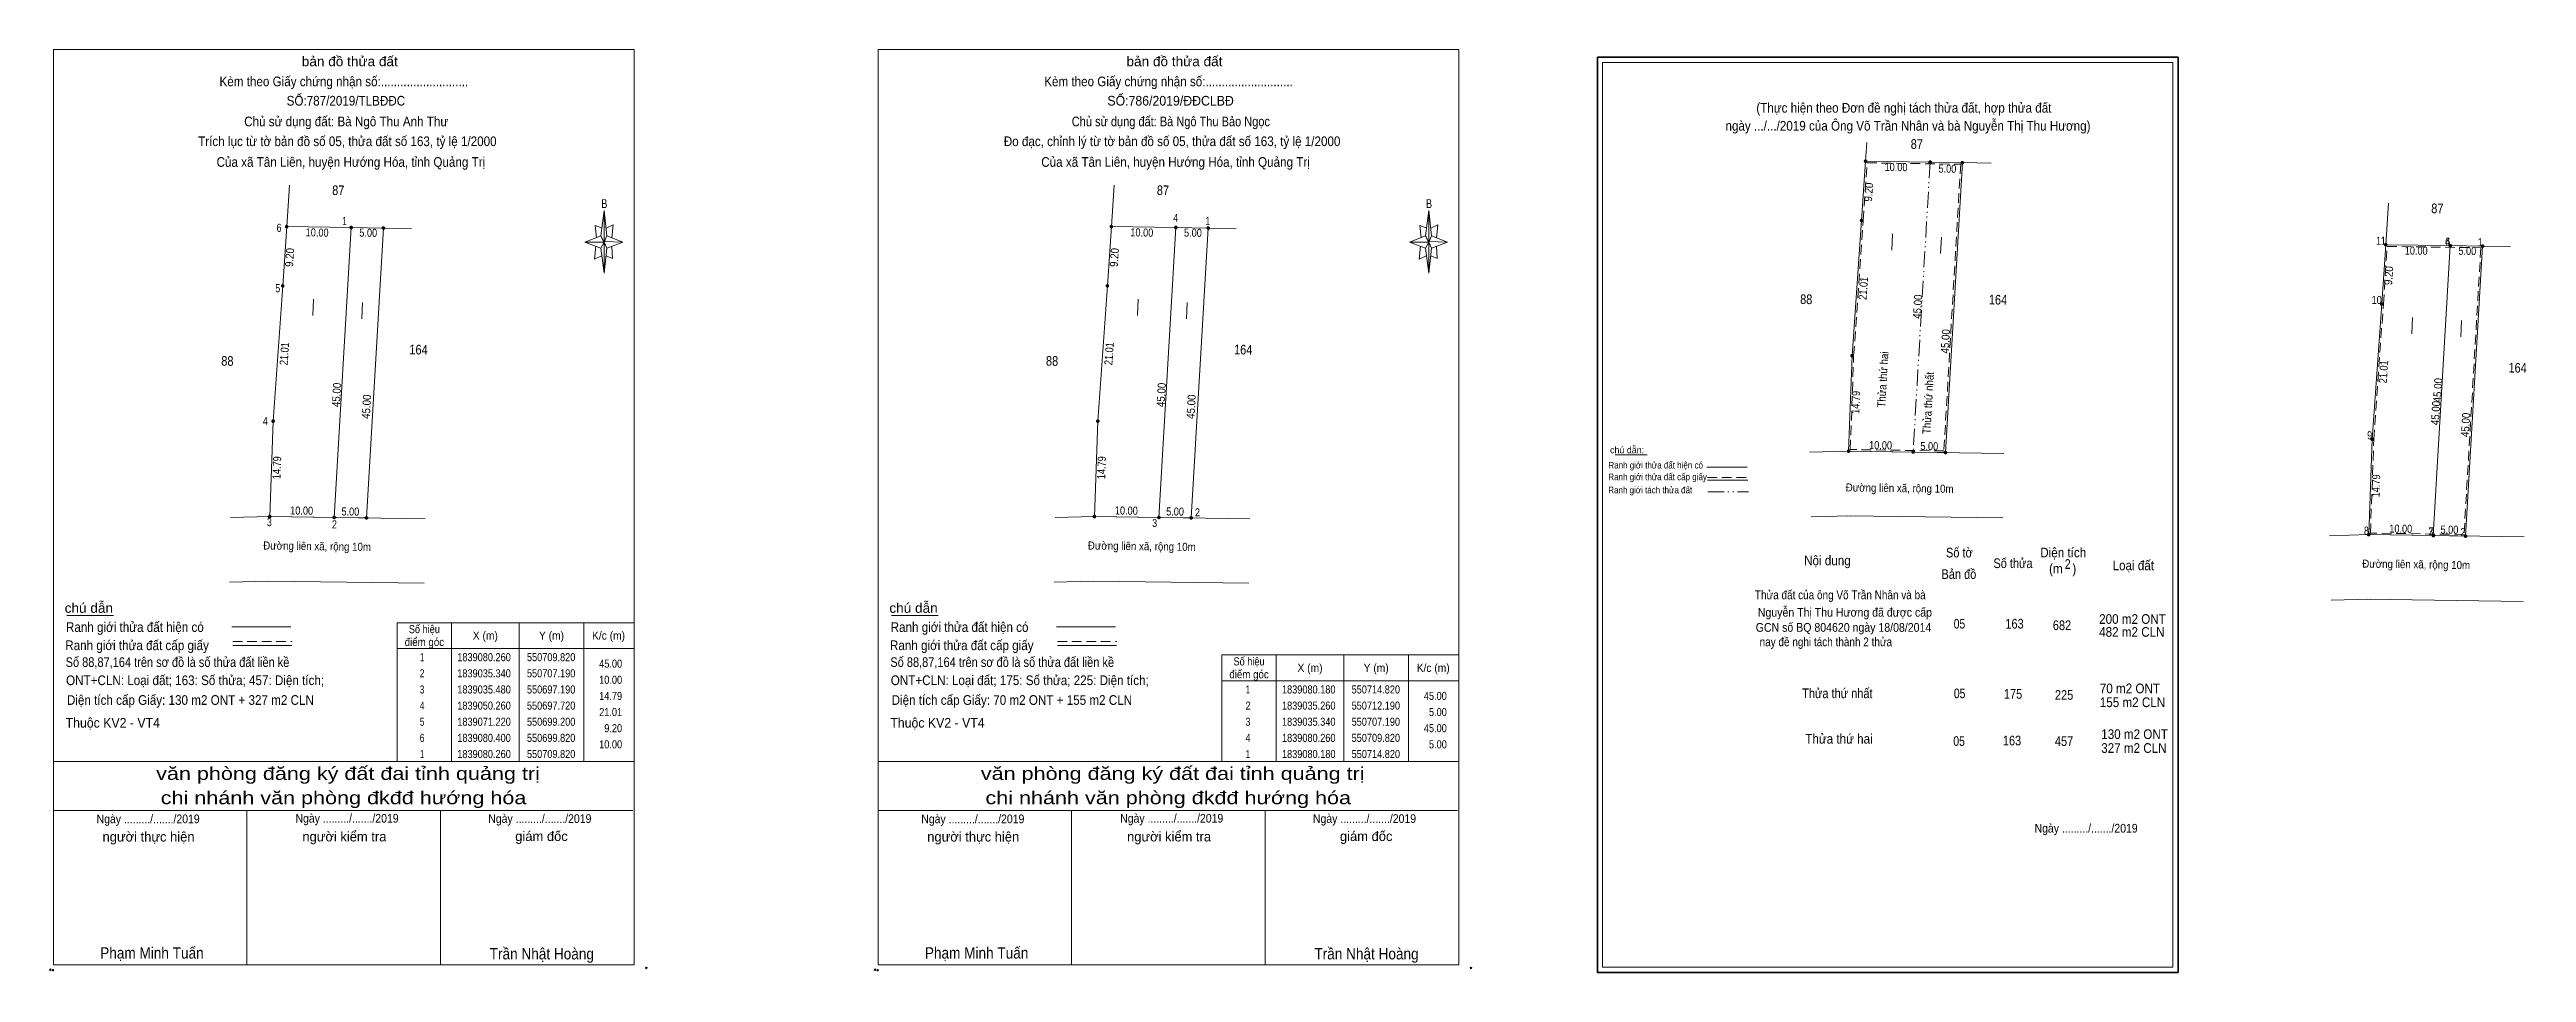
# Model space of a CAD drawing. Header units: metres. Extents: x 550338 to 550722, y 1838968 to 1839111.
import ezdxf
from ezdxf.enums import TextEntityAlignment as Align

# ---------------------------------------------------------------- set-up
doc = ezdxf.new("R2010")
doc.units = ezdxf.units.M
doc.header["$LTSCALE"] = 0.5
doc.header["$PDMODE"] = 32
doc.header["$PDSIZE"] = 0.25
doc.linetypes.add('DASH_DOUBLE_DOT', pattern=[9.2, 5, -1.2, 0.3, -1.2, 0.3, -1.2])
doc.linetypes.add('MEDIUM_DASHED', pattern=[4.5, 3, -1.5])
for name, color, linetype, lineweight in [('17', 7, 'Continuous', 13), ('23', 7, 'Continuous', 13), ('5', 7, 'Continuous', 13), ('6', 7, 'Continuous', 13), ('63', 7, 'MEDIUM_DASHED', 13)]:
    doc.layers.add(name, color=color, linetype=linetype, lineweight=lineweight)
doc.layers.add('7', color=7, linetype='Continuous')

msp = doc.modelspace()

# ---------------------------------------------------------------- hatches: boundary and pattern name
at = {"layer": '63'}
for points in [[(550619.4, 1839093.34, 1), (550619, 1839093.34, 1)], [(550629.4, 1839093.2, 1), (550629, 1839093.2, 1)], [(550634.4, 1839093.12, 1), (550634, 1839093.12, 1)], [(550374.68, 1839083.21, 1), (550374.28, 1839083.21, 1)], [(550384.68, 1839083.07, 1), (550384.28, 1839083.07, 1)], [(550389.68, 1839082.99, 1), (550389.28, 1839082.99, 1)], [(550502.5, 1839083.21, 1), (550502.1, 1839083.21, 1)], [(550512.5, 1839083.07, 1), (550512.1, 1839083.07, 1)], [(550517.5, 1839082.99, 1), (550517.1, 1839082.99, 1)], [(550618.78, 1839084.16, 1), (550618.38, 1839084.16, 1)], [(550700.02, 1839080.4, 1), (550699.62, 1839080.4, 1)], [(550710.02, 1839080.26, 1), (550709.62, 1839080.26, 1)], [(550715.02, 1839080.18, 1), (550714.62, 1839080.18, 1)], [(550374.06, 1839074.03, 1), (550373.66, 1839074.03, 1)], [(550501.88, 1839074.03, 1), (550501.48, 1839074.03, 1)], [(550699.4, 1839071.22, 1), (550699, 1839071.22, 1)], [(550617.3, 1839063.2, 1), (550616.9, 1839063.2, 1)], [(550372.58, 1839053.07, 1), (550372.18, 1839053.07, 1)], [(550500.4, 1839053.07, 1), (550500, 1839053.07, 1)], [(550616.77, 1839048.42, 1), (550616.37, 1839048.42, 1)], [(550626.77, 1839048.28, 1), (550626.37, 1839048.28, 1)], [(550631.77, 1839048.2, 1), (550631.37, 1839048.2, 1)], [(550697.92, 1839050.26, 1), (550697.52, 1839050.26, 1)], [(550372.05, 1839038.29, 1), (550371.65, 1839038.29, 1)], [(550382.05, 1839038.15, 1), (550381.65, 1839038.15, 1)], [(550387.05, 1839038.07, 1), (550386.65, 1839038.07, 1)], [(550499.87, 1839038.29, 1), (550499.47, 1839038.29, 1)], [(550509.87, 1839038.15, 1), (550509.47, 1839038.15, 1)], [(550514.87, 1839038.07, 1), (550514.47, 1839038.07, 1)], [(550697.39, 1839035.48, 1), (550696.99, 1839035.48, 1)], [(550707.39, 1839035.34, 1), (550706.99, 1839035.34, 1)], [(550712.39, 1839035.26, 1), (550711.99, 1839035.26, 1)]]:
    msp.add_hatch(color=256, dxfattribs=at).paths.add_polyline_path(points)

# ---------------------------------------------------------------- linework, layer by layer
at = {"layer": '17'}
for p, q in [((550619.4, 1839096.23), (550619.2, 1839093.34)), ((550634.2, 1839093.12), (550631.57, 1839048.2)), ((550638.67, 1839093.05), (550634.2, 1839093.12)), ((550374.92, 1839089.64), (550374.48, 1839083.21)), ((550502.74, 1839089.64), (550502.3, 1839083.21)), ((550700.26, 1839086.83), (550699.82, 1839080.4)), ((550384.48, 1839083.07), (550381.85, 1839038.15)), ((550389.48, 1839082.99), (550386.85, 1839038.07)), ((550393.84, 1839082.92), (550389.48, 1839082.99)), ((550512.3, 1839083.07), (550509.67, 1839038.15)), ((550517.3, 1839082.99), (550514.67, 1839038.07)), ((550521.66, 1839082.92), (550517.3, 1839082.99)), ((550709.82, 1839080.26), (550707.19, 1839035.34)), ((550714.82, 1839080.18), (550712.19, 1839035.26)), ((550719.18, 1839080.11), (550714.82, 1839080.18)), ((550580.39, 1839047.85), (550585.36, 1839047.85)), ((550340.38, 1839022.96), (550347.62, 1839022.96)), ((550468.2, 1839022.96), (550475.44, 1839022.96))]:
    msp.add_line(p, q, dxfattribs=at)
at = {"layer": '17', "linetype": 'DASH_DOUBLE_DOT'}
msp.add_line((550629.2, 1839093.2), (550626.57, 1839048.28), dxfattribs=at)
at = {"layer": '17'}
for points in [[(550616.57, 1839048.42), (550617.1, 1839063.2), (550618.58, 1839084.16), (550619.2, 1839093.34)], [(550619.2, 1839093.34), (550629.2, 1839093.2), (550634.2, 1839093.12)], [(550371.85, 1839038.29), (550372.38, 1839053.07), (550373.86, 1839074.03), (550374.48, 1839083.21)], [(550374.48, 1839083.21), (550384.48, 1839083.07), (550389.48, 1839082.99)], [(550499.67, 1839038.29), (550500.2, 1839053.07), (550501.68, 1839074.03), (550502.3, 1839083.21)], [(550502.3, 1839083.21), (550512.3, 1839083.07), (550517.3, 1839082.99)], [(550697.19, 1839035.48), (550697.72, 1839050.26), (550699.2, 1839071.22), (550699.82, 1839080.4)], [(550699.82, 1839080.4), (550709.82, 1839080.26), (550714.82, 1839080.18)], [(550631.57, 1839048.2), (550626.57, 1839048.28), (550616.57, 1839048.42)], [(550386.85, 1839038.07), (550381.85, 1839038.15), (550371.85, 1839038.29)], [(550514.67, 1839038.07), (550509.67, 1839038.15), (550499.67, 1839038.29)], [(550712.19, 1839035.26), (550707.19, 1839035.34), (550697.19, 1839035.48)]]:
    msp.add_lwpolyline(points, dxfattribs=at)
at = {"layer": '23'}
for p, q in [((550610.74, 1839038.26), (550616.83, 1839038.42)), ((550616.42, 1839038.42), (550640.49, 1839038.07)), ((550691.36, 1839025.32), (550697.45, 1839025.48)), ((550697.04, 1839025.48), (550721.11, 1839025.13))]:
    msp.add_line(p, q, dxfattribs=at)
for points in [[(550610.48, 1839048.26), (550616.57, 1839048.42), (550640.64, 1839048.07)], [(550365.76, 1839038.13), (550371.85, 1839038.29), (550395.92, 1839037.94)], [(550493.58, 1839038.13), (550499.67, 1839038.29), (550523.74, 1839037.94)], [(550691.1, 1839035.32), (550697.19, 1839035.48), (550721.26, 1839035.13)], [(550365.61, 1839028.13), (550371.7, 1839028.29), (550395.77, 1839027.94)], [(550493.43, 1839028.13), (550499.52, 1839028.29), (550523.59, 1839027.94)]]:
    msp.add_lwpolyline(points, dxfattribs=at)
at = {"layer": '5'}
for p, q in [((550423.19, 1839081.78), (550423.69, 1839085.68)), ((550551.01, 1839081.78), (550551.51, 1839085.68)), ((550423.19, 1839079.88), (550420.69, 1839080.78)), ((550424.09, 1839079.88), (550423.69, 1839075.98)), ((550424.09, 1839081.78), (550426.59, 1839080.78)), ((550424.89, 1839080.18), (550424.99, 1839078.28)), ((550551.01, 1839079.88), (550548.51, 1839080.78)), ((550551.91, 1839079.88), (550551.51, 1839075.98)), ((550551.91, 1839081.78), (550554.41, 1839080.78)), ((550552.71, 1839080.18), (550552.81, 1839078.28)), ((550424.99, 1839078.28), (550423.99, 1839078.68)), ((550552.81, 1839078.28), (550551.81, 1839078.68)), ((550338.32, 1839000.34), (550428.32, 1839000.34)), ((550466.14, 1839000.34), (550556.14, 1839000.34)), ((550338.32, 1838992.74), (550428.12, 1838992.74)), ((550338.32, 1838992.74), (550428.12, 1838992.74)), ((550338.32, 1838992.74), (550428.12, 1838992.74)), ((550368.32, 1838968.84), (550368.32, 1838992.74)), ((550398.32, 1838968.84), (550398.32, 1838992.74)), ((550466.14, 1838992.74), (550555.94, 1838992.74)), ((550466.14, 1838992.74), (550555.94, 1838992.74)), ((550466.14, 1838992.74), (550555.94, 1838992.74)), ((550496.14, 1838968.84), (550496.14, 1838992.74)), ((550526.14, 1838968.84), (550526.14, 1838992.74))]:
    msp.add_line(p, q, dxfattribs=at)
for points in [[(550338.32, 1839110.64), (550428.32, 1839110.64), (550428.32, 1838968.84), (550338.32, 1838968.84)], [(550466.14, 1839110.64), (550556.14, 1839110.64), (550556.14, 1838968.84), (550466.14, 1838968.84)], [(550666.83, 1839000.01), (550666.83, 1838968.45), (550578.43, 1838968.45), (550578.43, 1839108.65), (550666.83, 1839108.65)], [(550423.69, 1839085.68), (550424.09, 1839081.78), (550423.69, 1839080.78)], [(550551.51, 1839085.68), (550551.91, 1839081.78), (550551.51, 1839080.78)], [(550423.69, 1839080.78), (550420.69, 1839080.78), (550423.19, 1839081.78), (550424.09, 1839079.88), (550426.59, 1839080.78), (550423.69, 1839080.88)], [(550423.69, 1839080.78), (550423.69, 1839075.98), (550423.19, 1839079.88)], [(550551.51, 1839080.78), (550548.51, 1839080.78), (550551.01, 1839081.78), (550551.91, 1839079.88), (550554.41, 1839080.78), (550551.51, 1839080.88)], [(550551.51, 1839080.78), (550551.51, 1839075.98), (550551.01, 1839079.88)]]:
    msp.add_lwpolyline(points, close=True, dxfattribs=at)
at = {"layer": '5', "lineweight": 35}
msp.add_lwpolyline([(550577.63, 1839109.45), (550667.63, 1839109.45), (550667.63, 1838967.65), (550577.63, 1838967.65)], close=True, dxfattribs=at)
at = {"layer": '5'}
for points in [[(550423.39, 1839082.98), (550422.29, 1839083.38), (550422.49, 1839081.48)], [(550423.99, 1839082.98), (550425.09, 1839083.48), (550424.89, 1839081.48)], [(550551.21, 1839082.98), (550550.11, 1839083.38), (550550.31, 1839081.48)], [(550551.81, 1839082.98), (550552.91, 1839083.48), (550552.71, 1839081.48)], [(550423.69, 1839080.78), (550423.19, 1839081.78), (550420.69, 1839080.78)], [(550422.39, 1839080.18), (550422.19, 1839078.18), (550423.29, 1839078.68)], [(550423.69, 1839080.78), (550424.09, 1839079.88), (550426.59, 1839080.78)], [(550551.51, 1839080.78), (550551.01, 1839081.78), (550548.51, 1839080.78)], [(550550.21, 1839080.18), (550550.01, 1839078.18), (550551.11, 1839078.68)], [(550551.51, 1839080.78), (550551.91, 1839079.88), (550554.41, 1839080.78)], [(550428.32, 1838968.84), (550338.32, 1838968.84), (550338.32, 1838992.74)], [(550556.14, 1838968.84), (550466.14, 1838968.84), (550466.14, 1838992.74)]]:
    msp.add_lwpolyline(points, dxfattribs=at)
for p in [(550337.85, 1838968.07), (550338.25, 1838968), (550465.67, 1838968.07), (550466.07, 1838968)]:
    msp.add_point(p, dxfattribs=at)
at = {"layer": '6'}
for p, q in [((550594.58, 1839045.93), (550600.85, 1839045.93)), ((550594.68, 1839043.92), (550600.94, 1839043.92)), ((550365.98, 1839021.22), (550375.12, 1839021.22)), ((550493.8, 1839021.22), (550502.94, 1839021.22)), ((550366.12, 1839018.29), (550375.26, 1839018.29)), ((550493.94, 1839018.29), (550503.08, 1839018.29))]:
    msp.add_line(p, q, dxfattribs=at)
at = {"layer": '6', "linetype": 'MEDIUM_DASHED'}
for p, q in [((550594.68, 1839044.34), (550600.99, 1839044.34)), ((550366.12, 1839018.91), (550375.32, 1839018.91)), ((550493.94, 1839018.91), (550503.14, 1839018.91))]:
    msp.add_line(p, q, dxfattribs=at)
at = {"layer": '6'}
for p in [(550430.22, 1838968.34), (550558.04, 1838968.34)]:
    msp.add_point(p, dxfattribs=at)
at = {"layer": '63', "linetype": 'Continuous'}
for p, q in [((550623.26, 1839079.55), (550623.35, 1839082.09)), ((550630.83, 1839079.05), (550630.95, 1839081.59)), ((550378.54, 1839069.42), (550378.63, 1839071.96)), ((550386.11, 1839068.92), (550386.23, 1839071.46)), ((550506.36, 1839069.42), (550506.45, 1839071.96)), ((550513.93, 1839068.92), (550514.05, 1839071.46)), ((550703.88, 1839066.61), (550703.97, 1839069.15)), ((550711.45, 1839066.11), (550711.57, 1839068.65)), ((550400.02, 1839021.84), (550400.02, 1839000.34)), ((550410.52, 1839021.84), (550410.52, 1839000.34)), ((550420.52, 1839021.84), (550420.52, 1839000.34)), ((550391.62, 1839017.84), (550428.32, 1839017.84)), ((550527.84, 1839016.84), (550527.84, 1839000.34)), ((550538.34, 1839016.84), (550538.34, 1839000.34)), ((550548.34, 1839016.84), (550548.34, 1839000.34)), ((550519.44, 1839012.84), (550556.14, 1839012.84))]:
    msp.add_line(p, q, dxfattribs=at)
at = {"layer": '63', "linetype": 'DASH_DOUBLE_DOT'}
msp.add_line((550594.77, 1839042.11), (550601.07, 1839042.11), dxfattribs=at)
at = {"layer": '63'}
for points in [[(550619.43, 1839093.09), (550633.94, 1839092.87), (550631.33, 1839048.45), (550616.83, 1839048.67), (550617.35, 1839063.19), (550618.83, 1839084.14)], [(550700.05, 1839080.15), (550714.56, 1839079.93), (550711.95, 1839035.51), (550697.45, 1839035.73), (550697.97, 1839050.25), (550699.45, 1839071.2)]]:
    msp.add_lwpolyline(points, close=True, dxfattribs=at)
at = {"layer": '63', "linetype": 'Continuous'}
for points in [[(550391.62, 1839021.84), (550428.32, 1839021.84), (550428.32, 1839000.34), (550391.62, 1839000.34)], [(550519.44, 1839016.84), (550556.14, 1839016.84), (550556.14, 1839000.34), (550519.44, 1839000.34)]]:
    msp.add_lwpolyline(points, close=True, dxfattribs=at)
at = {"layer": '63'}
for centre in [(550619.2, 1839093.34), (550629.2, 1839093.2), (550634.2, 1839093.12), (550374.48, 1839083.21), (550384.48, 1839083.07), (550389.48, 1839082.99), (550502.3, 1839083.21), (550512.3, 1839083.07), (550517.3, 1839082.99), (550618.58, 1839084.16), (550699.82, 1839080.4), (550709.82, 1839080.26), (550714.82, 1839080.18), (550373.86, 1839074.03), (550501.68, 1839074.03), (550699.2, 1839071.22), (550617.1, 1839063.2), (550372.38, 1839053.07), (550500.2, 1839053.07), (550616.57, 1839048.42), (550626.57, 1839048.28), (550631.57, 1839048.2), (550697.72, 1839050.26), (550371.85, 1839038.29), (550381.85, 1839038.15), (550386.85, 1839038.07), (550499.67, 1839038.29), (550509.67, 1839038.15), (550514.67, 1839038.07), (550697.19, 1839035.48), (550707.19, 1839035.34), (550712.19, 1839035.26)]:
    msp.add_circle(centre, 0.2, dxfattribs=at)

# ---------------------------------------------------------------- texts
at = {"layer": '5'}
for s, height, width, p in [('bản đồ thửa đất', 1.5, 1.05, (550384.26, 1839108.06)), ('bản đồ thửa đất', 1.5, 1.05, (550512.08, 1839108.06)), ('Kèm theo Giấy chứng nhận số:...........................', 1.5, 0.9, (550383.34, 1839104.95)), ('Kèm theo Giấy chứng nhận số:...........................', 1.5, 0.9, (550511.16, 1839104.95)), ('SỐ:787/2019/TLBĐĐC', 1.5, 0.9, (550383.655, 1839101.96)), ('SỐ:786/2019/ĐĐCLBĐ', 1.5, 0.95, (550511.48, 1839101.96)), ('Chủ sử dụng đất: Bà Ngô Thu Anh Thư', 1.5, 0.9, (550383.705, 1839098.75)), ('Chủ sử dụng đất: Bà Ngô Thu Bảo Ngọc', 1.5, 0.85, (550511.52, 1839098.75)), ('Trích lục từ tờ bản đồ số 05, thửa đất số 163, tỷ lệ 1/2000 ', 1.5, 0.9, (550384.14, 1839095.68)), ('Đo đạc, chỉnh lý từ tờ bản đồ số 05, thửa đất số 163, tỷ lệ 1/2000 ', 1.5, 0.9, (550511.965, 1839095.68)), ('Của xã Tân Liên, huyện Hướng Hóa, tỉnh Quảng Trị', 1.5, 0.9, (550384.43, 1839092.47)), ('Của xã Tân Liên, huyện Hướng Hóa, tỉnh Quảng Trị', 1.5, 0.9, (550512.25, 1839092.47)), ('B', 1.378, 0.75, (550423.72, 1839086.08)), ('B', 1.378, 0.75, (550551.54, 1839086.08)), ('văn phòng đăng ký đất đai tỉnh quảng trị', 2, 1.25, (550383.985, 1838997.48)), ('văn phòng đăng ký đất đai tỉnh quảng trị', 2, 1.25, (550511.805, 1838997.48)), ('chi nhánh văn phòng đkđđ hướng hóa', 2, 1.25, (550383.295, 1838993.72)), ('chi nhánh văn phòng đkđđ hướng hóa', 2, 1.25, (550511.115, 1838993.72)), ('Ngày ........./......./2019', 1.35, 0.9, (550353.005, 1838990.77)), ('Ngày ........./......./2019', 1.35, 0.9, (550383.835, 1838990.86)), ('Ngày ........./......./2019', 1.35, 0.9, (550413.715, 1838990.81)), ('Ngày ........./......./2019', 1.35, 0.9, (550480.825, 1838990.77)), ('Ngày ........./......./2019', 1.35, 0.9, (550511.655, 1838990.86)), ('Ngày ........./......./2019', 1.35, 0.9, (550541.535, 1838990.81)), ('Phạm Minh Tuấn', 1.75, 0.9, (550353.595, 1838969.8)), ('Trần Nhật Hoàng', 1.75, 0.9, (550414.025, 1838969.67)), ('Phạm Minh Tuấn', 1.75, 0.9, (550481.415, 1838969.8)), ('Trần Nhật Hoàng', 1.75, 0.9, (550541.845, 1838969.67))]:
    msp.add_text(s, height=height, dxfattribs=dict(at, width=width)).set_placement(p, align=Align.CENTER)
for s, p in [('người thực hiện', (550353.07, 1838987.93)), ('người kiểm tra', (550383.425, 1838987.95)), ('giám đốc', (550413.975, 1838988.01)), ('người thực hiện', (550480.89, 1838987.93)), ('người kiểm tra', (550511.245, 1838987.95)), ('giám đốc', (550541.795, 1838988.01))]:
    msp.add_text(s, height=1.5, dxfattribs=at).set_placement(p, align=Align.CENTER)
at = {"layer": '6'}
msp.add_text('chú dẫn:', height=1.029, dxfattribs=at).set_placement((550579.59, 1839048.09))
for s, height, width, p in [('Ranh giới thửa đất cấp giấy', 1.029, 0.9, (550579.33, 1839043.92)), ('Ranh giới thửa đất hiện có ', 1.029, 0.9, (550579.34, 1839045.73)), ('Ranh giới tách thửa đất', 1.029, 0.9, (550579.32, 1839041.88)), ('Số tờ', 1.5, 0.85, (550631.66, 1839031.95)), ('Diện tích', 1.5, 0.9, (550646.27, 1839031.96)), ('Nội dung', 1.5, 0.9, (550609.67, 1839030.73)), ('Bản đồ', 1.5, 0.85, (550630.96, 1839028.62)), ('Số thửa', 1.5, 0.85, (550639.01, 1839030.3)), ('(m   )', 1.5, 0.9, (550647.64, 1839029.47)), ('2', 1.5, 0.8, (550650.08, 1839030.18)), ('Loại đất', 1.5, 0.9, (550657.48, 1839029.97)), ('chú dẫn', 1.5, 1.05, (550340.07, 1839023.37)), ('chú dẫn', 1.5, 1.05, (550467.89, 1839023.37)), ('Thửa đất của ông Võ Trần Nhân và bà', 1.36, 0.85, (550602.04, 1839025.47)), ('Ranh giới thửa đất hiện có ', 1.5, 0.9, (550340.27, 1839020.41)), ('Ranh giới thửa đất hiện có ', 1.5, 0.9, (550468.09, 1839020.41)), ('GCN số BQ 804620 ngày 18/08/2014', 1.36, 0.9, (550602.17, 1839020.43)), (' Nguyễn Thị Thu Hương đã được cấp ', 1.36, 0.9, (550602.04, 1839022.77)), ('05', 1.5, 0.8, (550632.86, 1839020.93)), ('163', 1.5, 0.85, (550640.86, 1839020.93)), ('682', 1.5, 0.85, (550648.22, 1839020.69)), ('200 m2 ONT', 1.5, 0.9, (550655.4, 1839021.66)), ('Ranh giới thửa đất cấp giấy', 1.5, 0.9, (550340.16, 1839017.59)), ('Ranh giới thửa đất cấp giấy', 1.5, 0.9, (550467.98, 1839017.59)), ('nay đề nghi tách thành 2 thửa', 1.36, 0.85, (550602.77, 1839018.19)), ('482 m2 CLN', 1.5, 0.9, (550655.4, 1839019.66)), ('Số 88,87,164 trên sơ đồ là số thửa đất liền kề', 1.5, 0.85, (550340.22, 1839014.98)), ('ONT+CLN: Loại đất; 163: Số thửa; 457: Diện tích;', 1.5, 0.9, (550340.29, 1839012.17)), ('Số 88,87,164 trên sơ đồ là số thửa đất liền kề', 1.5, 0.85, (550468.04, 1839014.98)), ('ONT+CLN: Loại đất; 175: Số thửa; 225: Diện tích;', 1.5, 0.9, (550468.11, 1839012.17)), ('Diện tích cấp Giấy: 130 m2 ONT + 327 m2 CLN', 1.5, 0.9, (550340.42, 1839009.11)), ('Diện tích cấp Giấy: 70 m2 ONT + 155 m2 CLN', 1.5, 0.9, (550468.24, 1839009.11)), ('Thửa thứ nhất', 1.5, 0.85, (550609.37, 1839010.15)), ('05', 1.5, 0.8, (550632.88, 1839010.14)), ('175', 1.5, 0.85, (550640.63, 1839010.06)), ('225', 1.5, 0.85, (550648.54, 1839009.9)), ('70 m2 ONT', 1.5, 0.9, (550655.5, 1839010.91)), ('155 m2 CLN', 1.5, 0.9, (550655.5, 1839008.76)), ('Thuộc KV2 - VT4', 1.5, 0.95, (550340.22, 1839005.58)), ('Thuộc KV2 - VT4', 1.5, 0.95, (550468.04, 1839005.58)), ('Thửa thứ hai', 1.5, 0.9, (550609.85, 1839003.1)), ('05', 1.5, 0.8, (550632.8, 1839002.75)), ('163', 1.5, 0.85, (550640.47, 1839002.83)), ('457', 1.5, 0.85, (550648.54, 1839002.75)), ('327 m2 CLN', 1.5, 0.9, (550655.72, 1839001.67)), ('130 m2 ONT', 1.5, 0.9, (550655.72, 1839003.82))]:
    msp.add_text(s, height=height, dxfattribs=dict(at, width=width)).set_placement(p)
at = {"layer": '6', "width": 0.9}
msp.add_text('Ngày ........./......./2019', height=1.35, dxfattribs=at).set_placement((550653.375, 1838989.32), align=Align.CENTER)
at = {"layer": '63'}
for s, height, rotation, width, p in [('87', 1.5, 359.198, 0.85, (550627.1295, 1839095.2468)), ('10.00', 1.25, 359.198, 0.85, (550623.9113, 1839091.8045)), ('5.00', 1.25, 359.083, 0.85, (550631.87, 1839091.5574)), ('87', 1.5, 359.198, 0.85, (550382.4695, 1839088.0868)), ('87', 1.5, 359.198, 0.85, (550510.2895, 1839088.0868)), ('9.20', 1.25, 86.136, 0.9, (550620.2774, 1839088.5129)), ('87', 1.5, 359.198, 0.85, (550707.8095, 1839085.2768)), ('10.00', 1.25, 359.198, 0.85, (550379.1913, 1839081.6745)), ('5.00', 1.25, 359.083, 0.85, (550387.11, 1839081.6374)), ('10.00', 1.25, 359.198, 0.85, (550507.0113, 1839081.6745)), ('5.00', 1.25, 359.083, 0.85, (550514.93, 1839081.6374)), ('9.20', 1.25, 86.136, 0.9, (550375.5574, 1839078.3829)), ('9.20', 1.25, 86.136, 0.9, (550503.3774, 1839078.3829)), ('10.00', 1.25, 359.198, 0.85, (550704.5313, 1839078.8645)), ('5.00', 1.25, 359.083, 0.85, (550712.45, 1839078.8274)), ('21.01', 1.25, 85.961, 0.85, (550619.4661, 1839073.606)), ('9.20', 1.25, 86.136, 0.9, (550700.8974, 1839075.5729)), ('88', 1.5, 359.198, 0.85, (550609.9895, 1839071.2068)), ('45.00', 1.25, 86.649, 0.9, (550627.8782, 1839070.7685)), ('164', 1.5, 359.198, 0.85, (550639.7095, 1839071.1296)), ('45.00', 1.25, 86.649, 0.9, (550632.1882, 1839065.3985)), ('21.01', 1.25, 85.961, 0.85, (550374.7461, 1839063.476)), ('164', 1.5, 359.198, 0.85, (550394.9095, 1839063.3996)), ('21.01', 1.25, 85.961, 0.85, (550502.5661, 1839063.476)), ('164', 1.5, 359.198, 0.85, (550522.7295, 1839063.3996)), ('Thửa thứ hai', 1.25, 86.649, 0.9, (550622.4914, 1839059.4835)), ('88', 1.5, 359.198, 0.85, (550365.2795, 1839061.6468)), ('88', 1.5, 359.198, 0.85, (550493.0995, 1839061.6468)), ('Thửa thứ nhất', 1.25, 86.649, 0.9, (550629.5166, 1839055.8435)), ('21.01', 1.25, 85.961, 0.85, (550700.0861, 1839060.666)), ('45.00', 1.25, 86.649, 0.9, (550708.4982, 1839057.8285)), ('164', 1.5, 359.198, 0.85, (550720.2495, 1839060.5896)), ('45.00', 1.25, 86.649, 0.9, (550382.8282, 1839057.0985)), ('45.00', 1.25, 86.649, 0.9, (550387.4682, 1839055.2685)), ('45.00', 1.25, 86.649, 0.9, (550510.6482, 1839057.0985)), ('45.00', 1.25, 86.649, 0.9, (550515.2882, 1839055.2685)), ('14.79', 1.25, 87.946, 0.85, (550618.2955, 1839055.9576)), ('45.00', 1.25, 86.649, 0.9, (550708.1682, 1839054.2885)), ('45.00', 1.25, 86.649, 0.9, (550712.8082, 1839052.4585)), ('10.00', 1.25, 359.198, 0.85, (550621.5113, 1839048.7145)), ('5.00', 1.25, 359.083, 0.85, (550629.06, 1839048.5674)), ('14.79', 1.25, 87.946, 0.85, (550373.5755, 1839045.8276)), ('14.79', 1.25, 87.946, 0.85, (550501.3955, 1839045.8276)), ('14.79', 1.25, 87.946, 0.85, (550698.9155, 1839043.0176)), ('Đường liên xã, rộng 10m', 1.25, 359.198, 0.9, (550624.4663, 1839042.0653)), ('10.00', 1.25, 359.198, 0.85, (550376.7913, 1839038.5845)), ('5.00', 1.25, 359.083, 0.85, (550384.34, 1839038.4374)), ('10.00', 1.25, 359.198, 0.85, (550504.6113, 1839038.5845)), ('5.00', 1.25, 359.083, 0.85, (550512.16, 1839038.4374)), ('10.00', 1.25, 359.198, 0.85, (550702.1313, 1839035.7745)), ('5.00', 1.25, 359.083, 0.85, (550709.68, 1839035.6274)), ('Đường liên xã, rộng 10m', 1.25, 359.198, 0.9, (550379.1863, 1839033.0653)), ('Đường liên xã, rộng 10m', 1.25, 359.198, 0.9, (550507.0063, 1839033.0653)), ('Đường liên xã, rộng 10m', 1.25, 359.198, 0.9, (550704.5263, 1839030.2553))]:
    msp.add_text(s, height=height, rotation=rotation, dxfattribs=dict(at, width=width)).set_placement(p, align=Align.CENTER)
for s, width, p in [(' 6', 0.85, (550373.69, 1839082.4)), (' 1', 0.75, (550383.79, 1839083.45)), (' 4', 0.85, (550512.67, 1839083.93)), (' 1', 0.75, (550517.59, 1839083.45)), (' 11', 0.8, (550699.82, 1839080.4)), (' 4', 0.85, (550709.82, 1839080.26)), (' 6', 0.85, (550709.82, 1839080.26)), (' 1', 0.75, (550714.82, 1839080.18)), (' 5', 0.8, (550373.48, 1839073.04)), (' 10', 0.85, (550699.2, 1839071.22)), (' 4', 0.85, (550371.58, 1839052.47)), (' 9', 0.85, (550697.72, 1839050.26)), (' 3', 0.8, (550372.17, 1839036.8)), (' 2', 0.85, (550382.27, 1839036.45)), (' 3', 0.8, (550509.39, 1839036.66)), (' 2', 0.85, (550516.04, 1839038.32)), (' 8', 0.8, (550697.19, 1839035.48)), (' 3', 0.8, (550707.19, 1839035.34)), (' 7', 0.8, (550707.19, 1839035.34)), (' 2', 0.85, (550712.19, 1839035.26)), ('45.00', 0.85, (550426.47, 1839014.87)), ('10.00', 0.85, (550426.47, 1839012.37)), ('14.79', 0.85, (550426.47, 1839009.87)), ('45.00', 0.85, (550554.29, 1839009.87)), ('21.01', 0.85, (550426.47, 1839007.37)), ('9.20', 0.85, (550426.47, 1839004.87)), ('45.00', 0.85, (550554.29, 1839004.87)), ('5.00', 0.85, (550554.29, 1839007.37)), ('10.00', 0.85, (550426.47, 1839002.37)), ('5.00', 0.85, (550554.29, 1839002.37))]:
    msp.add_text(s, height=1.25, dxfattribs=dict(at, width=width)).set_placement(p, align=Align.RIGHT)
for s, width, p in [('Số hiệu', 0.85, (550395.82, 1839020.22)), ('điểm góc', 0.9, (550395.82, 1839018.22)), ('X (m)', 0.95, (550405.27, 1839019.22)), ('Y (m)', 0.95, (550415.525, 1839019.22)), ('K/c (m)', 0.95, (550424.365, 1839019.22)), ('2', 0.8, (550395.47, 1839013.37)), ('1', 0.65, (550395.465, 1839015.87)), ('1839080.260', 0.85, (550405.07, 1839015.87)), ('1839035.340', 0.85, (550405.07, 1839013.37)), ('550709.820', 0.85, (550415.47, 1839015.87)), ('550707.190', 0.85, (550415.47, 1839013.37)), ('điểm góc', 0.9, (550523.64, 1839013.22)), ('Số hiệu', 0.85, (550523.64, 1839015.22)), ('X (m)', 0.95, (550533.09, 1839014.22)), ('Y (m)', 0.95, (550543.345, 1839014.22)), ('K/c (m)', 0.95, (550552.185, 1839014.22)), ('3', 0.75, (550395.47, 1839010.87)), ('1839035.480', 0.85, (550405.07, 1839010.87)), ('550697.190', 0.85, (550415.47, 1839010.87)), (' 1', 0.75, (550523.29, 1839010.87)), ('1839080.180', 0.85, (550532.89, 1839010.87)), ('550714.820', 0.85, (550543.29, 1839010.87)), ('4', 0.8, (550395.475, 1839008.37)), ('5', 0.75, (550395.47, 1839005.87)), ('1839050.260', 0.85, (550405.07, 1839008.37)), ('1839071.220', 0.85, (550405.07, 1839005.87)), ('550697.720', 0.85, (550415.47, 1839008.37)), ('550699.200', 0.85, (550415.47, 1839005.87)), (' 3', 0.8, (550523.285, 1839005.87)), (' 2', 0.85, (550523.295, 1839008.37)), ('1839035.260', 0.85, (550532.89, 1839008.37)), ('1839035.340', 0.85, (550532.89, 1839005.87)), ('550712.190', 0.85, (550543.29, 1839008.37)), ('550707.190', 0.85, (550543.29, 1839005.87)), ('6', 0.8, (550395.47, 1839003.37)), ('1', 0.65, (550395.465, 1839000.87)), ('1839080.400', 0.85, (550405.07, 1839003.37)), ('1839080.260', 0.85, (550405.07, 1839000.87)), ('550699.820', 0.85, (550415.47, 1839003.37)), ('550709.820', 0.85, (550415.47, 1839000.87)), (' 4', 0.85, (550523.29, 1839003.37)), (' 1', 0.75, (550523.29, 1839000.87)), ('1839080.260', 0.85, (550532.89, 1839003.37)), ('1839080.180', 0.85, (550532.89, 1839000.87)), ('550709.820', 0.85, (550543.29, 1839003.37)), ('550714.820', 0.85, (550543.29, 1839000.87))]:
    msp.add_text(s, height=1.25, dxfattribs=dict(at, width=width)).set_placement(p, align=Align.CENTER)
at = {"layer": '7', "width": 0.9}
for s, p in [('(Thực hiện theo Đơn đề nghị tách thửa đất, hợp thửa đất ', (550625.385, 1839100.86)), ('ngày .../.../2019 của Ông Võ Trần Nhân và bà Nguyễn Thị Thu Hương)', (550625.77, 1839098.08))]:
    msp.add_text(s, height=1.5, dxfattribs=at).set_placement(p, align=Align.CENTER)

doc.saveas('drawing.dxf')
